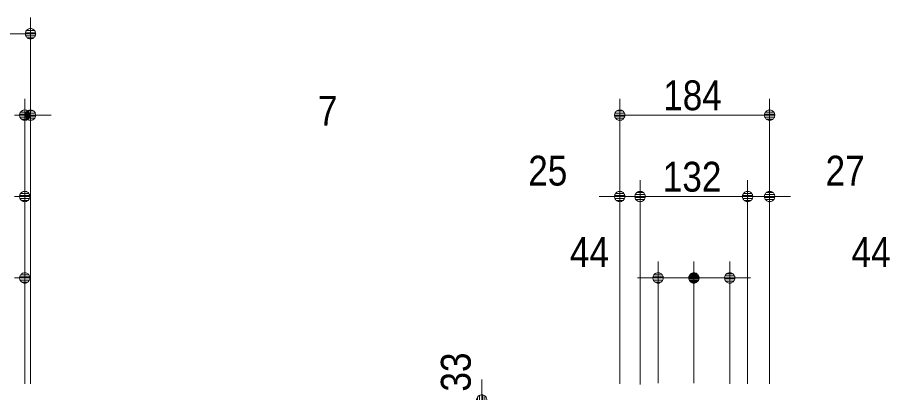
# Model space of a CAD drawing. Units: millimetres, scale not verified. Extents: x -6062 to 6062, y -3045 to 3045.
# Drawn here: x -1229 to -158, y 409 to 870 of the extents above; entities that cross this region are included whole.
import ezdxf
from ezdxf.enums import TextEntityAlignment as Align

# ---------------------------------------------------------------- set-up
doc = ezdxf.new("R2010")
doc.units = ezdxf.units.MM
doc.header["$LTSCALE"] = 20
for name, color, linetype, lineweight in [('0-0_2寸法-1', 7, 'Continuous', 9), ('0-1_0', 7, 'Continuous', 9), ('0-2_2寸法-2', 7, 'Continuous', 9)]:
    doc.layers.add(name, color=color, linetype=linetype, lineweight=lineweight)
doc.styles.add('ＭＳ Ｐゴシック', font='')
doc.styles.get('ＭＳ Ｐゴシック').set_extended_font_data('MS PGothic')

# ---------------------------------------------------------------- blocks, each defined once
blk = doc.blocks.new('_Dot')
at = {"layer": '0-1_0'}
for p, q in [((-10, 0), (-20, 0)), ((9.78, 2), (-9.78, 2)), ((7.99, 6), (-7.99, 6)), ((9.16, -3.98), (-9.16, -3.98)), ((6, -7.98), (-6, -7.98))]:
    blk.add_line(p, q, dxfattribs=at)
for points in [[(10, 0), (9.92, 1.25), (9.69, 2.49), (9.3, 3.68), (8.76, 4.82), (8.09, 5.88), (7.29, 6.85), (6.37, 7.71), (5.36, 8.44), (4.26, 9.05), (3.09, 9.51), (1.87, 9.82), (0.63, 9.98), (-0.63, 9.98), (-1.87, 9.82), (-3.09, 9.51), (-4.26, 9.05), (-5.36, 8.44), (-6.37, 7.71), (-7.29, 6.85), (-8.09, 5.88), (-8.76, 4.82), (-9.3, 3.68), (-9.69, 2.49), (-9.92, 1.25), (-10, 0), (0, 0)], [(-10, 0), (-9.92, -1.25), (-9.69, -2.49), (-9.3, -3.68), (-8.76, -4.82), (-8.09, -5.88), (-7.29, -6.85), (-6.37, -7.71), (-5.36, -8.44), (-4.26, -9.05), (-3.09, -9.51), (-1.87, -9.82), (-0.63, -9.98), (0.63, -9.98), (1.87, -9.82), (3.09, -9.51), (4.26, -9.05), (5.36, -8.44), (6.37, -7.71), (7.29, -6.85), (8.09, -5.88), (8.76, -4.82), (9.3, -3.68), (9.69, -2.49), (9.92, -1.25), (10, 0), (0, 0)]]:
    blk.add_lwpolyline(points, close=True, dxfattribs=at)

msp = doc.modelspace()

# ---------------------------------------------------------------- linework, layer by layer
at = {"layer": '0-0_2寸法-1'}
for p, q in [((-1212.5, 770), (-1212.5, 870)), ((-1225.21, 850), (-4781.79, 850)), ((-1219.5, 670), (-1219.5, 770)), ((-489.04, 670), (-489.04, 770)), ((-305.04, 670), (-305.04, 770)), ((-317.75, 750), (-476.32, 750)), ((-1219.5, 570), (-1219.5, 670)), ((-464.04, 419), (-464.04, 670)), ((-332.04, 420), (-332.04, 670)), ((-344.75, 650), (-451.32, 650)), ((-1219.5, 420), (-1219.5, 570))]:
    msp.add_line(p, q, dxfattribs=at)
at = {"layer": '0-2_2寸法-2'}
for p, q in [((-1219.5, 770), (-1219.3, 770)), ((-1212.5, 420), (-1212.5, 770)), ((-1212.5, 750), (-1219.5, 750)), ((-1199.79, 750), (-1187.08, 750)), ((-489.04, 420), (-489.04, 670)), ((-464.04, 419), (-464.04, 670)), ((-332.04, 420), (-332.04, 670)), ((-305.04, 420), (-305.04, 670)), ((-501.75, 650), (-514.46, 650)), ((-464.04, 650), (-489.04, 650)), ((-451.32, 650), (-438.61, 650)), ((-344.75, 650), (-357.46, 650)), ((-332.04, 650), (-305.04, 650)), ((-292.32, 650), (-279.61, 650)), ((-442.04, 420.8), (-442.04, 570)), ((-398.04, 420.8), (-398.04, 570)), ((-398.04, 420.8), (-398.04, 570)), ((-354.04, 420), (-354.04, 570)), ((-454.75, 550), (-467.46, 550)), ((-442.04, 550), (-398.04, 550)), ((-410.75, 550), (-423.46, 550)), ((-398.04, 550), (-354.04, 550)), ((-385.32, 550), (-372.61, 550)), ((-341.32, 550), (-328.61, 550)), ((-658.54, 412.71), (-658.54, 425.42))]:
    msp.add_line(p, q, dxfattribs=at)

# ---------------------------------------------------------------- block references
at = {"layer": '0-0_2寸法-1', "xscale": 0.6356201, "yscale": 0.6356201}
for p in [(-1212.5, 850), (-1219.5, 750), (-305.04, 750), (-1219.5, 650), (-332.04, 650), (-1219.5, 550)]:
    msp.add_blockref('_Dot', p, dxfattribs=at)
at = {"layer": '0-0_2寸法-1', "xscale": 0.6356201, "yscale": 0.6356201, "rotation": 180}
for p in [(-489.04, 750), (-464.04, 650)]:
    msp.add_blockref('_Dot', p, dxfattribs=at)
at = {"layer": '0-2_2寸法-2', "xscale": 0.6356201, "yscale": 0.6356201}
for p in [(-1219.5, 750), (-489.04, 650), (-332.04, 650), (-442.04, 550), (-398.04, 550)]:
    msp.add_blockref('_Dot', p, dxfattribs=at)
for p, rotation in [((-1212.5, 750), 180), ((-464.04, 650), 180), ((-305.04, 650), 180), ((-398.04, 550), 180), ((-354.04, 550), 180), ((-658.54, 400), 270)]:
    msp.add_blockref('_Dot', p, dxfattribs=dict(at, rotation=rotation))

# ---------------------------------------------------------------- texts
at = {"layer": '0-0_2寸法-1', "style": 'ＭＳ Ｐゴシック', "width": 0.9}
for s, p in [('184', (-435.75, 745.04)), ('132', (-436.26, 645.04))]:
    msp.add_text(s, height=36.66, dxfattribs=at).set_placement(p, align=Align.BOTTOM_LEFT)
at = {"layer": '0-2_2寸法-2', "style": 'ＭＳ Ｐゴシック', "width": 0.9}
for s, p in [('7', (-859.55, 726.03)), ('25', (-601.41, 652.48)), ('27', (-236.36, 652.48)), ('44', (-550.19, 552.48)), ('44', (-204.56, 552.48))]:
    msp.add_text(s, height=36.66, dxfattribs=at).set_placement(p, align=Align.BOTTOM_LEFT)
msp.add_text('33', height=36.66, rotation=90, dxfattribs=at).set_placement((-661.02, 410.41), align=Align.BOTTOM_LEFT)

doc.saveas('drawing.dxf')
